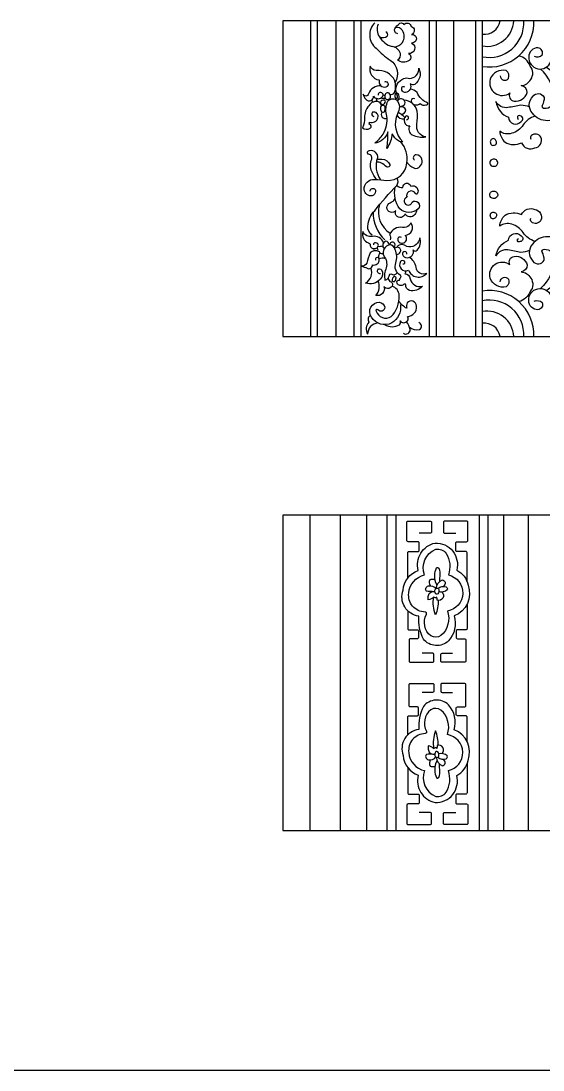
# Model space of a CAD drawing. Extents: x -66030 to 95157, y -13132 to 45879.
# Drawn here: x -48867 to -48040, y 1430 to 3092 of the extents above; entities that cross this region are included whole.
import ezdxf

# ---------------------------------------------------------------- set-up
doc = ezdxf.new("R2010")
doc.units = 0
doc.header["$LTSCALE"] = 100
doc.header["$MEASUREMENT"] = 0
doc.layers.add('3', color=11, linetype='CONTINUOUS')
doc.layers.add('4', color=121, linetype='CONTINUOUS')

# ---------------------------------------------------------------- blocks, each defined once
blk = doc.blocks.new('A$C5C850B9F')
at = {"layer": '3'}
for p, q in [((44.6, 0), (44.6, 500)), ((54.2, 500), (54.2, 0)), ((84.5, 0), (84.5, 500)), ((113.3, 0), (113.3, 500)), ((123.9, 500), (123.9, 0)), ((232.5, 0), (232.5, 500)), ((243.1, 500), (243.1, 0)), ((270.5, 500), (270.5, 0)), ((305.3, 500), (305.3, 0)), ((316, 500), (316, 0))]:
    blk.add_line(p, q, dxfattribs=at)
for points in [[(398.3, 444, 0.289749), (411, 446.1, 0.48543), (404.3, 457.6, 0.418052), (389.6, 443.1, 0.8545), (424.8, 435.5, 0.647221), (450.8, 452.3, 0.374272), (435.4, 471.9, 0.412097), (424, 500)], [(145.7, 497.3, 0.446721), (147.8, 456.7, 0.0542), (170.2, 437.8, -0.393426), (178.1, 402.4)], [(151.1, 495.1, 0.244143), (153.2, 474.9, 0.307834), (165.5, 476.2, 0.535649), (163.1, 483, 0.535649)], [(182.4, 479.6, -0.478332), (177.4, 487.6, -0.142414), (185.6, 496.3, -0.464863), (191.8, 494.4, -0.648813), (203.3, 491.2, -0.758585), (204.1, 478.8, -1.100831), (204.1, 465.1, -0.877891), (199.2, 448.6, -0.562635), (200, 437.5, -0.368689), (181.9, 438.4, 0.367351), (186.4, 448.7, 0.296837), (173.2, 459.4)], [(176.3, 458.7, 0.180332), (189.7, 466.1, 0.266586), (189.9, 484.8, 0.317557), (178.5, 489.4)], [(418, 427, 0.277176), (488.5, 413.8, 0.178411), (513.6, 446.1, 0.389653), (504.9, 465.1, 0.597508), (490.2, 456, 0.42797), (494.6, 449.1, -0.298298), (495.2, 443.8, -0.43895), (484.1, 437.1, -0.315194), (468.7, 455.6, -0.359736), (490, 488, -0.379261), (530.3, 468.9, -0.206842), (516.7, 417.8, -0.332581), (442.6, 401.5, -0.595956), (443.2, 354.7, -0.515628), (395.4, 353.8, -0.391028), (396.2, 380.4, -0.58736), (414, 379, -0.135602), (410.9, 366.2, 0.617765), (414.4, 361.8, 0.433154), (430.8, 376.8, 0.205367), (408.1, 423.9)], [(344.6, 413.1, 0.715875), (357.6, 408.9, 0.332345), (354.1, 421.3, 0.391184), (328.7, 407.6, 0.71789), (359.9, 385.9, 0.537581), (366.5, 373.1, 0.378262), (387.1, 386.6, 0.392934), (377.6, 397.6, 0.266225), (392.8, 407.4, 0.348638), (391.9, 428.6, 0.249399), (373.9, 444.7)], [(177.2, 386.6, 0.152041), (177.4, 405.2, 0.331073), (147.9, 421.3, -0.277793), (138.4, 428.2, 0.444635), (152.7, 406.5, 0.158263), (153.2, 400.6, 0.300531), (159, 395.5, 0.368467), (167.5, 398.8, 0.627524), (161.3, 402.9)], [(181.1, 374.1, 0.675605), (179.9, 386.1, -0.397303), (192, 408.9, -0.208208), (200.7, 408.9, 0.426839), (215.5, 425, -0.365579), (209, 399.5, -0.24017), (201.8, 400.4, -0.496394), (194.6, 386.6, -0.545474), (188.7, 394.6, -0.587811), (192.6, 395.7)], [(155.6, 397, 0.34652), (135.9, 384.6, -0.724028), (127.1, 384, 0.141162), (131.7, 375.9, 0.766201), (143.7, 380.9, 0.444735), (156.6, 378.8, 0.279633), (158.9, 383.9, 0.364163), (153.9, 386.5, 0.434807), (151.1, 382.5, 0.504232)], [(209.4, 376.7, 0.523792), (203.4, 373.5, 0.369988), (210.1, 367.2, 0.245082), (217.6, 369.4, 0.308656), (226.8, 366.9, 0.408722), (230, 369.9, -0.208735), (212.7, 386.6, 0.190412), (201.7, 391.7, 0.190412)], [(156.5, 365.5, 0.23039), (152.8, 371.5, 0.361777), (136.2, 365.7, 0.202027), (129.6, 346.9, -0.093856), (126.3, 330.9, 0.3776), (138.4, 330.3, 0.761948), (136.9, 336.3, 0.205083), (137.2, 339.9, 0.452677), (150.7, 346.7, 0.620635), (142.3, 355.3, 0.69313), (144.1, 348.9, 0.69313)], [(184.7, 364.7, 0.153908), (192.7, 366.9, 0.325152), (192.2, 374.7, 0.467697), (181.6, 373.5)], [(195.9, 343.6, 1.369995), (194.9, 349.4, 0.307359), (192.9, 339.7, 0.405447), (201.3, 334, 0.410431), (205, 319.5, 0.160037), (226.5, 316.3, -0.431536), (212.5, 336.5, 0.050428), (213.1, 356.9, 0.321046), (192.1, 374.7, 0.288838)], [(390.8, 363.7, 0.08955), (377.3, 366.6, -0.008143), (356.7, 362.8, -0.32021), (337.8, 372.4, 0.278914), (357.7, 347.5, 0.694513), (377.6, 340.7, 0.799244), (376.1, 349.6, 1.090478), (373.3, 344.6)], [(187.7, 351.9, 0.326403), (195.2, 359.3, 0.371676), (184.7, 363.2)], [(399.6, 349.2, 0.175821), (380.9, 335.2, -0.175954), (362.7, 322, -0.240955), (343.7, 325.2, 0.190245), (352.1, 307.9, 0.249232), (378.1, 306.9, 0.428651), (399.4, 298.8, 0.508114), (408.8, 315.8, 0.480352), (394.1, 318.5, 0.355354), (393.2, 312.7)], [(138.4, 230.2, -1.111826), (147.1, 229.7, -0.273928), (141.8, 223, -0.450938), (129, 232.8, -0.46765), (145.7, 249, -0.036908), (164.8, 247.3, 0.408592), (196.7, 275, 0.214768), (187.2, 308.3, 0.214768)], [(148.4, 248.9, -0.039555), (141, 261.3, -0.199791), (140.9, 281.2, 0.497574), (134.8, 289.1, -0.574919), (137.4, 295, -0.484556), (149.9, 283, 0.246961), (154.7, 248.5, 0.325726)], [(196.9, 276.2, 0.208433), (210.8, 266.3, 0.463897), (220.4, 280.8, 0.335124), (211.4, 287.8, 0.773958), (208.7, 279.5, 0.773958)], [(149.2, 281, -0.04708), (157, 280.9, -0.306351), (169.6, 272.4, -0.655254), (164.1, 268.9, 0.064431), (156.3, 274.9, 0.192361), (148.1, 275.7)], [(141.6, 160.4, -0.26165), (134.7, 174.8, -0.17378), (145.6, 199.4, -0.022057), (180.5, 239.5, 0.301229), (181.3, 250.6, 0.301229)], [(180.5, 239.5, 0.265821), (190.2, 236.4, -0.863683), (202.7, 238.5, -0.702138), (213.1, 226, -0.516433), (210.2, 226.7, 0.782327), (195.9, 223, -0.721413), (196.1, 220.5, 1.603013), (204.9, 213, -0.968244), (214.3, 202.4, -0.39778), (185.4, 202.2, -0.203825), (177.9, 236.9)], [(212.4, 200.8, -0.130687), (209.3, 193.2, -0.527151), (193.4, 194.5, -1.134508), (179.2, 199.9, -1.353754), (170, 211.9, -0.02293), (173, 213.5, 0.227985), (178, 218.6, 0.085131)], [(399.6, 150.8, -0.175821), (380.9, 164.8, 0.175954), (362.7, 178, 0.240955), (343.7, 174.8, -0.190245), (352.1, 192.1, -0.249232), (378.1, 193.1, -0.428651), (399.4, 201.2, -0.508114), (408.8, 184.2, -0.480352), (394.1, 181.5, -0.355354), (393.2, 187.3)], [(159.7, 148.7, 0.339092), (141.9, 158.6, -0.35094), (126.6, 166.2, 0.397671), (135.8, 148.4, -0.135719), (138.5, 146.2, 0.558464), (144.1, 139.7, 0.518959), (151.4, 144.8, 0.33341), (148.8, 148, 0.689812), (143.7, 145.1)], [(188, 157.1, 0.848493), (183, 151.3, 1.14005), (194, 160.2, 0.608592), (202.6, 180.3, -0.19948), (200, 176.1, -0.275736), (189.8, 172.8, 0.352987), (169.2, 161.6, -0.197264), (170, 153.3)], [(168.5, 145.1, 0.445041), (163.2, 150.9, 0.622206), (160.9, 139.1)], [(196.4, 130.3, 0.520743), (193.3, 134.6, 0.546613), (189.6, 130, 0.294576), (197, 124.9, 0.528351), (206.6, 137.3, 0.545288), (212.9, 137, 0.295233), (217.1, 156.6, -0.090739), (216.4, 153.6, -0.434883), (196.4, 142.9, 0.361134), (180.7, 142.8, 0.361134)], [(390.8, 136.3, -0.08955), (377.3, 133.4, 0.008143), (356.7, 137.2, 0.32021), (337.8, 127.6, -0.278914), (357.7, 152.5, -0.694513), (377.6, 159.3, -0.799244), (376.1, 150.4, -1.090478), (373.3, 155.4)], [(418, 73, -0.277176), (488.5, 86.2, -0.178411), (513.6, 53.9, -0.389653), (504.9, 34.9, -0.597508), (490.2, 44, -0.42797), (494.6, 50.9, 0.298298), (495.2, 56.2, 0.43895), (484.1, 62.9, 0.315194), (468.7, 44.4, 0.359736), (490, 12, 0.379261), (530.3, 31.1, 0.206842), (516.7, 82.2, 0.332581), (442.6, 98.5, 0.595956), (443.2, 145.3, 0.515628), (395.4, 146.2, 0.391028), (396.2, 119.6, 0.58736), (414, 121, 0.135602), (410.9, 133.8, -0.617765), (414.4, 138.2, -0.433154), (430.8, 123.2, -0.205367), (408.1, 76.1)], [(194.5, 104.1, -0.234621), (193.2, 99.3, -0.373266), (201.7, 91.5, 0.431183), (221.5, 79.6, -0.251029), (200.5, 73, -0.344651), (194.8, 81.9, 0.610875), (191.5, 82.2, -0.486763), (181, 84.5, -0.674193), (185, 89.2, -0.136658), (187, 94.1, 0.4541), (186.1, 97.2, -0.369276), (179.1, 116.7, 0.198975), (178, 137.5, 0.364013), (169.2, 145.3, 0.448566), (159.9, 128, -0.241591), (163.9, 109, 0.148375), (161.8, 89.1, 0.312472), (169.4, 98.6, -0.374635), (172.8, 98.6, 0.470581), (181.1, 101.7)], [(176.4, 141.5, 0.452659), (176, 148.8, 0.652305), (169.8, 145.3, 0.652305)], [(180.4, 130, 0.279548), (185.9, 133.6, 0.514934), (183.4, 141.2, 0.17541), (177.2, 140.1, 0.17541)], [(152.1, 125.4, 0.117249), (148.1, 124.9, 0.409178), (147.1, 120.8)], [(190.4, 115.1, 0.879995), (192.7, 119.2, 0.446), (186.4, 118.8, 0.770466), (199.1, 105.3, 0.563061), (228.1, 100, -0.522687), (211.2, 109.7, 0.234353), (200.2, 125.3)], [(344.6, 86.9, -0.715875), (357.6, 91.1, -0.332345), (354.1, 78.7, -0.391184), (328.7, 92.4, -0.71789), (359.9, 114.1, -0.537581), (366.5, 126.9, -0.378262), (387.1, 113.4, -0.392934), (377.6, 102.4, -0.266225), (392.8, 92.6, -0.348638), (391.9, 71.4, -0.249399), (373.9, 55.3)], [(154.9, 99.3, -0.57295), (150.4, 105.9, -0.512909), (156.5, 105.8, -0.345446), (154.3, 90.9, -0.309249), (131.2, 84.6, 0.368605), (139.7, 108.5, 0.368605)], [(166.9, 92.5, 0.269797), (171.6, 86.4, -0.298041), (174, 82, -0.616502), (160.3, 79.1, -0.604519), (147.5, 65.1, 0.295447), (150.8, 88.3, 0.295447)], [(179.4, 92.2, 0.547188), (177.2, 94.9, 0.409475), (173.4, 88.4, 0.386325), (177, 87.2, 0.13232), (179.3, 90.9, -0.072278), (179.5, 92.6)], [(186.6, 50, -0.287564), (172.7, 21.5, -0.401337), (140.6, 30.9, -0.622023), (153.1, 54.3, -0.326259), (161.5, 46.5, -0.736934), (150.6, 42.3, 0.970942), (147.9, 40.4, 0.483083), (171.9, 31.5, 0.208466), (184.4, 65.1, 0.337392), (172.8, 79.5, 0.451631)], [(398.3, 56, -0.289749), (411, 53.9, -0.48543), (404.3, 42.4, -0.418052), (389.6, 56.9, -0.8545), (424.8, 64.5, -0.647221), (450.8, 47.7, -0.374272), (435.4, 28.1, -0.412097), (424, 0)], [(161.5, 18.8, 0.26291), (185.1, 18.6, 0.366269), (185.7, 24.7, 0.486293), (197.4, 24.8, 0.352346), (197.6, 31.9, 0.452757), (211.7, 48, 0.697265), (197, 53.5, 0.17051), (196.6, 44.7, -0.158605), (184, 56.2)], [(139, 33.8, 0.461075), (136.5, 22.9, 0.352626), (134.4, 3.8)], [(191.3, 5.3, 0.676661), (201.6, 11, 0.12309), (195.9, 23.3, 0.12309)], [(200.4, 15.2, 0.243922), (216.5, 11.1, 0.70349), (215.4, 22.1)]]:
    blk.add_lwpolyline(points, format="xyb", dxfattribs=at)
for points in [[(163.9, 385.7, 0.499633), (164.3, 375.7, 0.298672), (170, 377.7, 0.260608), (169.8, 384.1, 0.446688)], [(178.7, 384.9, 0.087722), (177.3, 382.5, 0.091649), (178.4, 377.8, 0.366285), (181.3, 377.6, 0.157418), (180.8, 383.8, 0.602184)], [(181.5, 352.8, 0.308199), (190, 308.4, -0.196129), (183.2, 310, -0.126299), (173.4, 321.4, -0.118953), (165.1, 298.2, 0.040956), (166.4, 324.3, -0.295068), (145.6, 306.2, 0.085168), (158.9, 320.6, 0.160269), (165, 349.2, -0.170063), (165.5, 370.9, -0.479094), (180.4, 375, -0.33779)], [(156.5, 365.5, 0.551384), (158.4, 355.4, 0.116283), (161.1, 355.9, 0.216561), (161.5, 364.9, 0.359594)], [(155.3, 368.9, 0.474408), (161.4, 369.4, 0.229323), (162.8, 372.1, 0.517654), (158.9, 374.5, 0.647987)], [(334.2, 303.1, 0.349269), (338.4, 306.2, 0.414499), (333.8, 313.6, 0.573729), (329.3, 306.2, 0.488791)], [(334.5, 269.8, 0.473018), (340.5, 276.1, 0.486135), (331.7, 280.7, 0.954913)], [(334.5, 230.2, -0.473018), (340.5, 223.9, -0.486135), (331.7, 219.3, -0.954913)], [(334.2, 196.9, -0.349269), (338.4, 193.8, -0.414499), (333.8, 186.4, -0.573729), (329.3, 193.8, -0.488791)], [(153, 134.4, 0.346244), (138.3, 132.4, 0.065954), (133.2, 116.1, -0.331744), (124.7, 111.7, -0.033295), (133.5, 108.2, 0.581411), (142.2, 113.7, 0.562185), (152.6, 122.1, -0.200131), (153.7, 132.2, 0.244125)]]:
    blk.add_lwpolyline(points, format="xyb", close=True, dxfattribs=at)
for centre, radius, start, end in [((323.4, 502.5), 42.7, 260.0054, 356.632), ((319.3, 504.2), 25.4, 262.6252, 350.4652), ((327.4, 497.4), 70.3, 260.7214, 2.1289), ((327.2, 496.8), 54.6, 258.2149, 3.3806), ((182.8, 492.3), 34.3, 210.4978, 253.8212), ((160.3, 390.8), 8.18, 260.5991, 282.1856), ((172.1, 389.5), 5.86, 246.4719, 330.4035), ((135.5, 369.9), 7.52, 11.2737, 40.1646), ((131.7, 375.3), 17.1, 350.0038, 6.4913), ((159.2, 396), 18.4, 257.4657, 280.0443), ((162.5, 351.9), 6.55, 142.1336, 295.2542), ((190.9, 356.1), 11.5, 207.8482, 277.4627), ((159.2, 313), 48.3, 45.1132, 60.663), ((190.4, 197.3), 39, 162.8497, 239.045), ((201.6, 195.8), 58.4, 179.0341, 226.8652), ((148.1, 138.2), 4.3, 159.4185, 214.6161), ((144.6, 136.5), 6.29, 349.8435, 40.4871), ((152.7, 172), 29.1, 266.8341, 281.1153), ((158.1, 110.5), 13.6, 69.8116, 114.6368), ((159.8, 154.9), 23.5, 254.7884, 268.2954), ((327.4, 2.6), 70.3, 357.8711, 99.2786), ((327.2, 3.2), 54.6, 356.6194, 101.7851), ((323.4, -2.5), 42.7, 3.368, 99.9946), ((152.2, 3.8), 17.8, 95.6106, 180), ((319.3, -4.2), 25.4, 9.5348, 97.3748)]:
    blk.add_arc(centre, radius, start, end, dxfattribs=at)
at = {"layer": '4'}
blk.add_lwpolyline([(2450, 500), (0, 500), (0, 0), (2450, 0)], dxfattribs=at)
blk = doc.blocks.new('A$C24CC0128')
at = {"layer": '3'}
for p, q in [((43.3, 0), (43.3, 500)), ((90.9, 500), (90.9, 0)), ((133.1, 0), (133.1, 500)), ((164.8, 500), (164.8, 0)), ((178.9, 500), (178.9, 0)), ((311, 500), (311, 0)), ((325.1, 500), (325.1, 0)), ((350.3, 0), (350.3, 500)), ((388.6, 500), (388.6, 0))]:
    blk.add_line(p, q, dxfattribs=at)
for points in [[(198, 400.2), (198, 440.2, -0.414214), (200, 442.2), (214.1, 442.2, 0.414214), (216.1, 444.2), (216.1, 455.8, 0.414214), (214.1, 457.8), (198.6, 457.8, -0.414214), (196.6, 459.8), (196.6, 488.5, -0.414214), (198.6, 490.5), (233.5, 490.5, -0.414214), (235.5, 488.5), (235.5, 473.1, -0.414214), (233.5, 471.1), (216.1, 471.1)], [(291.9, 394.4), (291.9, 440.2, 0.414214), (289.9, 442.2), (275.9, 442.2, -0.414214), (273.9, 444.2), (273.9, 455.8, -0.414214), (275.9, 457.8), (291.3, 457.8, 0.414214), (293.3, 459.8), (293.3, 488.5, 0.414214), (291.3, 490.5), (256.4, 490.5, 0.414214), (254.4, 488.5), (254.4, 473.1, 0.414214), (256.4, 471.1), (273.9, 471.1)], [(244.5, 388.9, -0.180636), (240.9, 404.4, -0.088124), (243.4, 416.1, -0.517917), (247.2, 415.8, -0.137945), (248.6, 402.7, -0.002616), (248.1, 394.2)], [(236.8, 378.8, -0.073116), (227.9, 379.2, -0.326821), (226.5, 383.8, -0.28421), (230.9, 387.9, -0.289697), (242.4, 383.2)], [(234.2, 388, -0.331375), (233.4, 397.8, -0.145383), (240.9, 398.2, -0.145383)], [(243.4, 384.1, -0.288456), (252.8, 397.3, -0.281392), (257.1, 393.4, -0.228679), (254.5, 386.9)], [(245.8, 383.8, -0.248692), (258.8, 386.2, -0.37181), (260.6, 381.6, -0.256033), (247, 378.6, -0.256033)], [(251.8, 378, -0.85), (244.8, 365, 0.132385), (243.8, 369.9, -0.547633), (239.1, 370.3, -0.212241), (230.4, 365.8, -0.106996), (230.7, 372.6, -0.39001), (240.8, 379.1)], [(246.2, 364.6, -0.091669), (242.1, 341.8, -0.141418), (239.1, 370.3)], [(292, 358.8), (292, 320, -0.414214), (290, 318), (276.7, 318, 0.414214), (274.7, 316), (274.7, 306.1, 0.414214), (276.7, 304.1), (287.9, 304.1, -0.414214), (289.9, 302.1), (289.9, 268.8, -0.414214), (287.9, 266.8), (252.4, 266.8, -0.414214), (250.4, 268.8), (250.4, 279, -0.414214), (252.4, 281), (268.9, 281)], [(197.9, 348.3), (197.9, 320, 0.414214), (199.9, 318), (213.2, 318, -0.414214), (215.2, 316), (215.2, 306.1, -0.414214), (213.2, 304.1), (202.1, 304.1, 0.414214), (200.1, 302.1), (200.1, 268.8, 0.414214), (202.1, 266.8), (237.5, 266.8, 0.414214), (239.5, 268.8), (239.5, 279, 0.414214), (237.5, 281), (221, 281)], [(197.9, 151.7), (197.9, 180, -0.414214), (199.9, 182), (213.2, 182, 0.414214), (215.2, 184), (215.2, 193.9, 0.414214), (213.2, 195.9), (202.1, 195.9, -0.414214), (200.1, 197.9), (200.1, 231.2, -0.414214), (202.1, 233.2), (237.5, 233.2, -0.414214), (239.5, 231.2), (239.5, 221, -0.414214), (237.5, 219), (221, 219)], [(292, 141.2), (292, 180, 0.414214), (290, 182), (276.7, 182, -0.414214), (274.7, 184), (274.7, 193.9, -0.414214), (276.7, 195.9), (287.9, 195.9, 0.414214), (289.9, 197.9), (289.9, 231.2, 0.414214), (287.9, 233.2), (252.4, 233.2, 0.414214), (250.4, 231.2), (250.4, 221, 0.414214), (252.4, 219), (268.9, 219)], [(246.2, 135.4, 0.091669), (242.1, 158.2, 0.141418), (239.1, 129.7)], [(251.8, 122, 0.85), (244.8, 135, -0.132385), (243.8, 130.1, 0.547633), (239.1, 129.7, 0.212241), (230.4, 134.2, 0.106996), (230.7, 127.4, 0.39001), (240.8, 120.9)], [(236.8, 121.2, 0.073116), (227.9, 120.8, 0.326821), (226.5, 116.2, 0.28421), (230.9, 112.1, 0.289697), (242.4, 116.8)], [(245.8, 116.2, 0.248692), (258.8, 113.8, 0.37181), (260.6, 118.4, 0.256033), (247, 121.4, 0.256033)], [(198, 99.8), (198, 59.8, 0.414214), (200, 57.8), (214.1, 57.8, -0.414214), (216.1, 55.8), (216.1, 44.2, -0.414214), (214.1, 42.2), (198.6, 42.2, 0.414214), (196.6, 40.2), (196.6, 11.5, 0.414214), (198.6, 9.5), (233.5, 9.5, 0.414214), (235.5, 11.5), (235.5, 26.9, 0.414214), (233.5, 28.9), (216.1, 28.9)], [(234.2, 112, 0.331375), (233.4, 102.2, 0.145383), (240.9, 101.8, 0.145383)], [(244.5, 111.1, 0.180636), (240.9, 95.6, 0.088124), (243.4, 83.9, 0.517917), (247.2, 84.2, 0.137945), (248.6, 97.3, 0.002616), (248.1, 105.8)], [(243.4, 115.9, 0.288456), (252.8, 102.7, 0.281392), (257.1, 106.6, 0.228679), (254.5, 113.1)], [(291.9, 105.6), (291.9, 59.8, -0.414214), (289.9, 57.8), (275.9, 57.8, 0.414214), (273.9, 55.8), (273.9, 44.2, 0.414214), (275.9, 42.2), (291.3, 42.2, -0.414214), (293.3, 40.2), (293.3, 11.5, -0.414214), (291.3, 9.5), (256.4, 9.5, -0.414214), (254.4, 11.5), (254.4, 26.9, -0.414214), (256.4, 28.9), (273.9, 28.9)]]:
    blk.add_lwpolyline(points, format="xyb", dxfattribs=at)
for points in [[(271.4, 340.1, -0.266244), (262.5, 300.6, -0.441065), (222.8, 303.4, -0.127026), (215.5, 339.7, -0.479154), (190.6, 380.9, -0.293177), (214.7, 412.3, -0.426386), (241.2, 455.6, -0.506886), (275.5, 412.7, -0.222935), (293.5, 389.1, -0.413119)], [(199.6, 376.6, -0.330862), (224.5, 405, -0.401611), (242.3, 446, -0.268696), (259.1, 439.3, -0.216147), (262.3, 405, -0.830313), (260.7, 347.9, -0.313837), (250.6, 309.1, -0.313606), (234.6, 308.5, -0.369558), (227.8, 342.7, 0.438658), (225.5, 346.3, -0.44822)], [(242.5, 374.8, -0.449296), (243.4, 384.1, -0.434798), (247.1, 382.1, -0.201608), (245.7, 375.3, -0.262186)], [(271.4, 159.9, 0.266244), (262.5, 199.4, 0.441065), (222.8, 196.6, 0.127026), (215.5, 160.3, 0.479154), (190.6, 119.1, 0.293177), (214.7, 87.7, 0.426386), (241.2, 44.4, 0.506886), (275.5, 87.3, 0.222935), (293.5, 110.9, 0.413119)], [(199.6, 123.4, 0.330862), (224.5, 95, 0.401611), (242.3, 54, 0.268696), (259.1, 60.7, 0.216147), (262.3, 95, 0.830313), (260.7, 152.1, 0.313837), (250.6, 190.9, 0.313606), (234.6, 191.5, 0.369558), (227.8, 157.3, -0.438658), (225.5, 153.7, 0.44822)], [(242.5, 125.2, 0.449296), (243.4, 115.9, 0.434798), (247.1, 117.9, 0.201608), (245.7, 124.7, 0.262186)]]:
    blk.add_lwpolyline(points, format="xyb", close=True, dxfattribs=at)
at = {"layer": '4'}
blk.add_lwpolyline([(2450, 500), (0, 500), (0, 0), (2450, 0)], dxfattribs=at)

msp = doc.modelspace()

# ---------------------------------------------------------------- linework, layer by layer
at = {"layer": '3', "color": 2}
msp.add_line((-66009.4, 1429.7), (95156.9, 1429.7), dxfattribs=at)

# ---------------------------------------------------------------- block references
at = {"layer": '4'}
for name, p in [('A$C5C850B9F', (-48452.3, 2592)), ('A$C24CC0128', (-48452.3, 1809.1))]:
    msp.add_blockref(name, p, dxfattribs=at)

doc.saveas('drawing.dxf')
